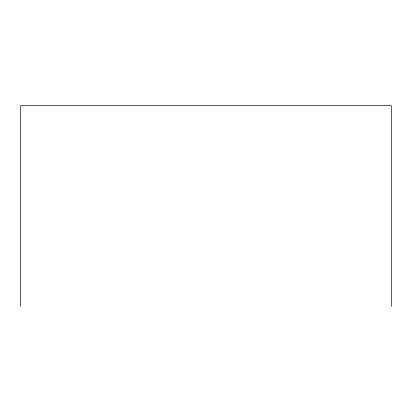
<?xml version="1.0" encoding="UTF-8"?>
<svg xmlns="http://www.w3.org/2000/svg" width="412" height="412" viewBox="0 0 412 412"><rect width="100%" height="100%" fill="white"/><g stroke="black" fill="none" stroke-linecap="round" stroke-linejoin="round"><path stroke-width="0.62" d="M391.4 306.399L391.4 105.601L20.6 105.601L20.6 306.399"/></g></svg>
